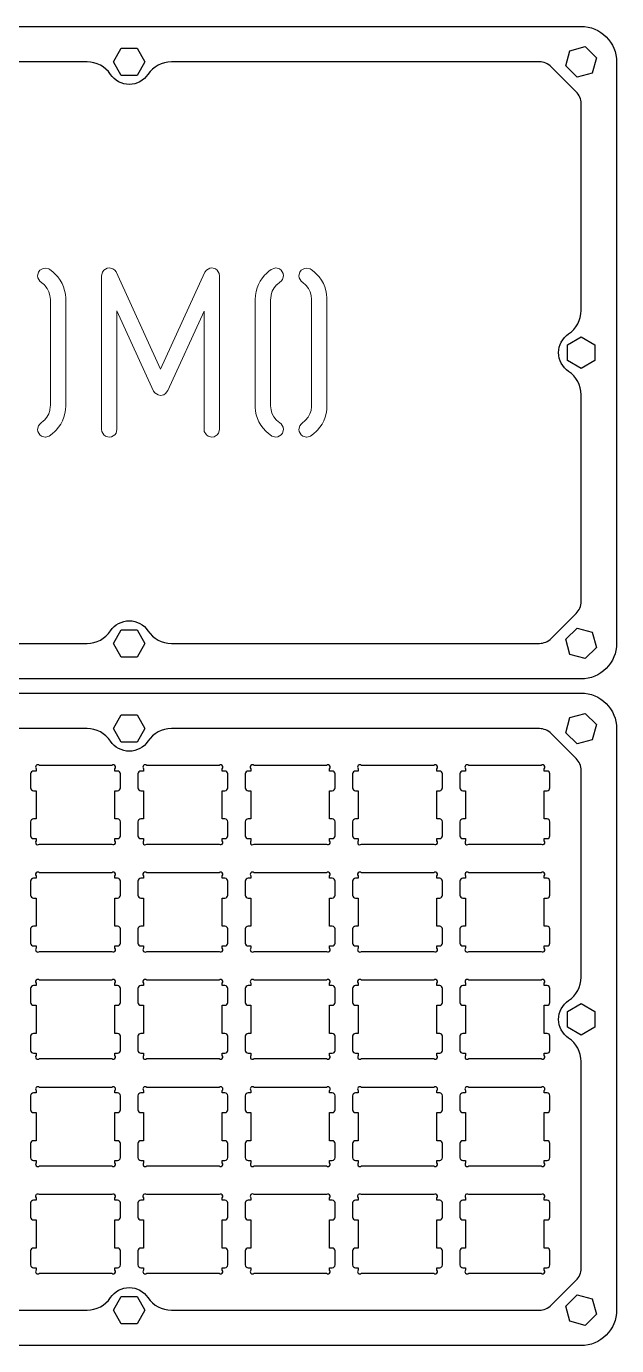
# Model space of a CAD drawing. Header units: inches. Extents: x 19 to 269, y -352 to -118.
# Drawn here: x 163.9 to 268.6, y -352.4 to -118.2 of the extents above; entities that cross this region are included whole.
import ezdxf

# ---------------------------------------------------------------- set-up
doc = ezdxf.new("R2010")
doc.units = ezdxf.units.IN
doc.header["$MEASUREMENT"] = 0
doc.layers.add('Acrylic Border', color=4, linetype='Continuous')

msp = doc.modelspace()

# ---------------------------------------------------------------- linework, layer by layer
at = {"layer": 'Acrylic Border'}
for points in [[(65.11, -118.19), (262.33, -118.19, -0.414214), (268.63, -124.49), (268.63, -227.74, -0.414214), (262.33, -234.04), (25.73, -234.04, -0.414214)], [(113.41, -227.74), (174.65, -227.74, 0.250492), (178.81, -225.51, -0.534522), (185.46, -225.51, 0.250492), (189.61, -227.74), (254.92, -227.74, 0.198912), (257.04, -226.86), (261.45, -222.44, 0.198912), (262.33, -220.32), (262.33, -183.59, 0.250492), (260.11, -179.44, -0.534522), (260.11, -172.79, 0.250492), (262.33, -168.63), (262.33, -131.9, 0.198912), (261.45, -129.78), (257.04, -125.37, 0.198912), (254.92, -124.49), (189.61, -124.49, 0.250492), (185.46, -126.71, -0.534522), (178.81, -126.71, 0.250492), (174.65, -124.49)], [(174.65, -124.49), (113.41, -124.49, 0.250492)], [(262.33, -352.42), (25.73, -352.42, -0.414214), (19.43, -346.12), (19.43, -242.87, -0.414214), (25.73, -236.57), (262.33, -236.57, -0.414214), (268.63, -242.87), (268.63, -346.12, -0.414214), (262.33, -352.42)], [(113.41, -346.12), (174.65, -346.12, 0.250492), (178.81, -343.9, -0.534522), (185.46, -343.9, 0.250492), (189.61, -346.12), (254.92, -346.12, 0.198912), (257.04, -345.24), (261.45, -340.83, 0.198912), (262.33, -338.71), (262.33, -301.98, 0.250492), (260.11, -297.82, -0.534522), (260.11, -291.17, 0.250492), (262.33, -287.01), (262.33, -250.29, 0.198912), (261.45, -248.17), (257.04, -243.75, 0.198912), (254.92, -242.87), (189.61, -242.87, 0.250492), (185.46, -245.1, -0.534522), (178.81, -245.1, 0.250492), (174.65, -242.87), (113.41, -242.87, 0.250492)]]:
    msp.add_lwpolyline(points, format="xyb", dxfattribs=at)
at = {"layer": 'Acrylic Border', "linetype": 'Continuous'}
for points in [[(263.06, -121.78), (265.04, -123.76), (264.31, -126.47), (261.61, -127.19), (259.63, -125.21), (260.35, -122.51)], [(180.73, -122.06), (183.53, -122.06), (184.93, -124.49), (183.53, -126.91), (180.73, -126.91), (179.33, -124.49)], [(259.91, -177.51), (259.91, -174.71), (262.33, -173.31), (264.76, -174.71), (264.76, -177.51), (262.33, -178.91)], [(180.73, -225.31), (183.53, -225.31), (184.93, -227.74), (183.53, -230.16), (180.73, -230.16), (179.33, -227.74)], [(265.04, -228.46), (263.06, -230.44), (260.35, -229.72), (259.63, -227.01), (261.61, -225.03), (264.31, -225.76)], [(183.53, -245.3), (180.73, -245.3), (179.33, -242.87), (180.73, -240.45), (183.53, -240.45), (184.93, -242.87)], [(263.06, -240.17), (265.04, -242.15), (264.31, -244.85), (261.61, -245.58), (259.63, -243.6), (260.35, -240.89)], [(264.76, -293.1), (264.76, -295.9), (262.33, -297.3), (259.91, -295.9), (259.91, -293.1), (262.33, -291.7)], [(183.53, -348.55), (180.73, -348.55), (179.33, -346.12), (180.73, -343.7), (183.53, -343.7), (184.93, -346.12)], [(265.04, -346.85), (263.06, -348.83), (260.35, -348.1), (259.63, -345.4), (261.61, -343.42), (264.31, -344.14)]]:
    msp.add_lwpolyline(points, close=True, dxfattribs=at)
at = {"layer": 'Acrylic Border', "lineweight": 0}
for points in [[(167.23, -161.11), (166.84, -161.15), (166.27, -161.49), (166.02, -161.82), (165.86, -162.47), (165.92, -162.86), (166.27, -163.42), (166.63, -163.7), (167.07, -164.09), (167.16, -164.18), (167.58, -164.73), (167.89, -165.32), (168.07, -165.96), (168.14, -166.66), (168.14, -185.56), (168.13, -185.68), (168.05, -186.37), (167.84, -187), (167.52, -187.59), (167.07, -188.13), (167, -188.19), (166.45, -188.63), (166.27, -188.79), (166.02, -189.11), (165.86, -189.77), (165.92, -190.14), (166.27, -190.72), (166.57, -190.96), (167.23, -191.13), (167.3, -191.13), (167.95, -190.93), (168.47, -190.54), (169, -190.06), (169.16, -189.9), (169.61, -189.36), (169.99, -188.8), (170.31, -188.21), (170.55, -187.59), (170.72, -186.94), (170.83, -186.26), (170.86, -185.56), (170.86, -166.66), (170.86, -166.43), (170.8, -165.73), (170.67, -165.06), (170.48, -164.42), (170.21, -163.82), (169.87, -163.23), (169.47, -162.68), (169, -162.16), (168.59, -161.78), (168.04, -161.36), (167.89, -161.26)], [(196.78, -161.08), (196.41, -161.14), (195.82, -161.48), (195.55, -161.83), (187.71, -179.03), (179.8, -161.79), (179.57, -161.49), (179.24, -161.25), (178.59, -161.08), (178.2, -161.14), (177.63, -161.49), (177.4, -161.81), (177.23, -162.45), (177.23, -189.74), (177.28, -190.13), (177.63, -190.7), (177.94, -190.94), (178.59, -191.1), (179, -191.05), (179.57, -190.7), (179.8, -190.4), (179.96, -189.74), (179.96, -168.71), (186.47, -182.94), (186.68, -183.26), (187.25, -183.62), (187.71, -183.72), (188.27, -183.58), (188.6, -183.36), (189, -182.81), (195.41, -168.75), (195.41, -189.77), (195.46, -190.13), (195.82, -190.7), (196.13, -190.94), (196.78, -191.1), (197.18, -191.05), (197.75, -190.7), (197.97, -190.41), (198.14, -189.77), (198.14, -162.45), (198.09, -162.05), (197.75, -161.48), (197.43, -161.24)], [(208.14, -161.08), (207.98, -161.09), (207.35, -161.33), (206.9, -161.67), (206.37, -162.16), (206.21, -162.32), (205.76, -162.85), (205.37, -163.42), (205.06, -164), (204.82, -164.62), (204.64, -165.27), (204.54, -165.95), (204.5, -166.66), (204.5, -185.56), (204.5, -185.79), (204.56, -186.48), (204.69, -187.16), (204.89, -187.79), (205.15, -188.4), (205.49, -188.99), (205.89, -189.54), (206.37, -190.06), (206.84, -190.48), (207.39, -190.9), (207.47, -190.95), (208.14, -191.1), (208.51, -191.05), (209.1, -190.7), (209.34, -190.39), (209.51, -189.74), (209.45, -189.34), (209.1, -188.76), (208.89, -188.6), (208.84, -188.57), (208.3, -188.13), (208.21, -188.03), (207.78, -187.49), (207.47, -186.89), (207.3, -186.25), (207.23, -185.56), (207.23, -166.66), (207.24, -166.53), (207.31, -165.84), (207.53, -165.21), (207.85, -164.62), (208.3, -164.09), (208.34, -164.05), (208.89, -163.61), (209.12, -163.41), (209.35, -163.11), (209.51, -162.45), (209.46, -162.08), (209.12, -161.49), (208.79, -161.25)], [(213.59, -161.11), (213.22, -161.15), (212.64, -161.49), (212.39, -161.82), (212.23, -162.47), (212.28, -162.86), (212.64, -163.42), (213.01, -163.7), (213.44, -164.09), (213.52, -164.18), (213.96, -164.73), (214.26, -165.32), (214.44, -165.96), (214.5, -166.66), (214.5, -185.56), (214.5, -185.68), (214.42, -186.37), (214.21, -187), (213.89, -187.59), (213.44, -188.13), (213.37, -188.19), (212.83, -188.63), (212.64, -188.79), (212.39, -189.11), (212.23, -189.77), (212.28, -190.14), (212.64, -190.72), (212.95, -190.96), (213.59, -191.13), (213.68, -191.13), (214.32, -190.93), (214.84, -190.54), (215.37, -190.06), (215.53, -189.9), (215.98, -189.36), (216.37, -188.8), (216.68, -188.21), (216.92, -187.59), (217.1, -186.94), (217.2, -186.26), (217.23, -185.56), (217.23, -166.66), (217.23, -166.43), (217.17, -165.73), (217.05, -165.06), (216.85, -164.42), (216.59, -163.82), (216.25, -163.23), (215.85, -162.68), (215.37, -162.16), (214.96, -161.78), (214.42, -161.36), (214.26, -161.26)]]:
    msp.add_lwpolyline(points, close=True, dxfattribs=at)
at = {"layer": 'Acrylic Border'}
for points in [[(179.58, -262.81), (179.58, -262.4), (180.08, -262.4, 0.414214), (180.58, -261.9), (180.58, -259.4, 0.414214), (180.08, -258.9), (179.58, -258.9), (179.58, -253.9), (180.08, -253.9, 0.414214), (180.58, -253.4), (180.58, -250.9, 0.414214), (180.08, -250.4), (179.58, -250.4), (179.58, -249.99, 1), (179.02, -249.42), (166.2, -249.42, 1), (165.63, -249.99), (165.63, -250.4), (165.13, -250.4, 0.414214), (164.63, -250.9), (164.63, -253.4, 0.414214), (165.13, -253.9), (165.63, -253.9), (165.63, -258.9), (165.13, -258.9, 0.414214), (164.63, -259.4), (164.63, -261.9, 0.414214), (165.13, -262.4), (165.63, -262.4), (165.63, -262.81, 1), (166.2, -263.37), (179.02, -263.37, 1)], [(198.63, -262.81), (198.63, -262.4), (199.13, -262.4, 0.414214), (199.63, -261.9), (199.63, -259.4, 0.414214), (199.13, -258.9), (198.63, -258.9), (198.63, -253.9), (199.13, -253.9, 0.414214), (199.63, -253.4), (199.63, -250.9, 0.414214), (199.13, -250.4), (198.63, -250.4), (198.63, -249.99, 1), (198.07, -249.42), (185.25, -249.42, 1), (184.68, -249.99), (184.68, -250.4), (184.18, -250.4, 0.414214), (183.68, -250.9), (183.68, -253.4, 0.414214), (184.18, -253.9), (184.68, -253.9), (184.68, -258.9), (184.18, -258.9, 0.414214), (183.68, -259.4), (183.68, -261.9, 0.414214), (184.18, -262.4), (184.68, -262.4), (184.68, -262.81, 1), (185.25, -263.37), (198.07, -263.37, 1)], [(217.68, -262.81), (217.68, -262.4), (218.18, -262.4, 0.414214), (218.68, -261.9), (218.68, -259.4, 0.414214), (218.18, -258.9), (217.68, -258.9), (217.68, -253.9), (218.18, -253.9, 0.414214), (218.68, -253.4), (218.68, -250.9, 0.414214), (218.18, -250.4), (217.68, -250.4), (217.68, -249.99, 1), (217.12, -249.42), (204.3, -249.42, 1), (203.73, -249.99), (203.73, -250.4), (203.23, -250.4, 0.414214), (202.73, -250.9), (202.73, -253.4, 0.414214), (203.23, -253.9), (203.73, -253.9), (203.73, -258.9), (203.23, -258.9, 0.414214), (202.73, -259.4), (202.73, -261.9, 0.414214), (203.23, -262.4), (203.73, -262.4), (203.73, -262.81, 1), (204.3, -263.37), (217.12, -263.37, 1)], [(236.73, -262.81), (236.73, -262.4), (237.23, -262.4, 0.414214), (237.73, -261.9), (237.73, -259.4, 0.414214), (237.23, -258.9), (236.73, -258.9), (236.73, -253.9), (237.23, -253.9, 0.414214), (237.73, -253.4), (237.73, -250.9, 0.414214), (237.23, -250.4), (236.73, -250.4), (236.73, -249.99, 1), (236.17, -249.42), (223.35, -249.42, 1), (222.78, -249.99), (222.78, -250.4), (222.28, -250.4, 0.414214), (221.78, -250.9), (221.78, -253.4, 0.414214), (222.28, -253.9), (222.78, -253.9), (222.78, -258.9), (222.28, -258.9, 0.414214), (221.78, -259.4), (221.78, -261.9, 0.414214), (222.28, -262.4), (222.78, -262.4), (222.78, -262.81, 1), (223.35, -263.37), (236.17, -263.37, 1)], [(255.78, -262.81), (255.78, -262.4), (256.28, -262.4, 0.414214), (256.78, -261.9), (256.78, -259.4, 0.414214), (256.28, -258.9), (255.78, -258.9), (255.78, -253.9), (256.28, -253.9, 0.414214), (256.78, -253.4), (256.78, -250.9, 0.414214), (256.28, -250.4), (255.78, -250.4), (255.78, -249.99, 1), (255.22, -249.42), (242.4, -249.42, 1), (241.83, -249.99), (241.83, -250.4), (241.33, -250.4, 0.414214), (240.83, -250.9), (240.83, -253.4, 0.414214), (241.33, -253.9), (241.83, -253.9), (241.83, -258.9), (241.33, -258.9, 0.414214), (240.83, -259.4), (240.83, -261.9, 0.414214), (241.33, -262.4), (241.83, -262.4), (241.83, -262.81, 1), (242.4, -263.37), (255.22, -263.37, 1)], [(179.58, -281.86), (179.58, -281.45), (180.08, -281.45, 0.414214), (180.58, -280.95), (180.58, -278.45, 0.414214), (180.08, -277.95), (179.58, -277.95), (179.58, -272.95), (180.08, -272.95, 0.414214), (180.58, -272.45), (180.58, -269.95, 0.414214), (180.08, -269.45), (179.58, -269.45), (179.58, -269.04, 1), (179.02, -268.47), (166.2, -268.47, 1), (165.63, -269.04), (165.63, -269.45), (165.13, -269.45, 0.414214), (164.63, -269.95), (164.63, -272.45, 0.414214), (165.13, -272.95), (165.63, -272.95), (165.63, -277.95), (165.13, -277.95, 0.414214), (164.63, -278.45), (164.63, -280.95, 0.414214), (165.13, -281.45), (165.63, -281.45), (165.63, -281.86, 1), (166.2, -282.42), (179.02, -282.42, 1)], [(198.63, -281.86), (198.63, -281.45), (199.13, -281.45, 0.414214), (199.63, -280.95), (199.63, -278.45, 0.414214), (199.13, -277.95), (198.63, -277.95), (198.63, -272.95), (199.13, -272.95, 0.414214), (199.63, -272.45), (199.63, -269.95, 0.414214), (199.13, -269.45), (198.63, -269.45), (198.63, -269.04, 1), (198.07, -268.47), (185.25, -268.47, 1), (184.68, -269.04), (184.68, -269.45), (184.18, -269.45, 0.414214), (183.68, -269.95), (183.68, -272.45, 0.414214), (184.18, -272.95), (184.68, -272.95), (184.68, -277.95), (184.18, -277.95, 0.414214), (183.68, -278.45), (183.68, -280.95, 0.414214), (184.18, -281.45), (184.68, -281.45), (184.68, -281.86, 1), (185.25, -282.42), (198.07, -282.42, 1)], [(217.68, -281.86), (217.68, -281.45), (218.18, -281.45, 0.414214), (218.68, -280.95), (218.68, -278.45, 0.414214), (218.18, -277.95), (217.68, -277.95), (217.68, -272.95), (218.18, -272.95, 0.414214), (218.68, -272.45), (218.68, -269.95, 0.414214), (218.18, -269.45), (217.68, -269.45), (217.68, -269.04, 1), (217.12, -268.47), (204.3, -268.47, 1), (203.73, -269.04), (203.73, -269.45), (203.23, -269.45, 0.414214), (202.73, -269.95), (202.73, -272.45, 0.414214), (203.23, -272.95), (203.73, -272.95), (203.73, -277.95), (203.23, -277.95, 0.414214), (202.73, -278.45), (202.73, -280.95, 0.414214), (203.23, -281.45), (203.73, -281.45), (203.73, -281.86, 1), (204.3, -282.42), (217.12, -282.42, 1)], [(236.73, -281.86), (236.73, -281.45), (237.23, -281.45, 0.414214), (237.73, -280.95), (237.73, -278.45, 0.414214), (237.23, -277.95), (236.73, -277.95), (236.73, -272.95), (237.23, -272.95, 0.414214), (237.73, -272.45), (237.73, -269.95, 0.414214), (237.23, -269.45), (236.73, -269.45), (236.73, -269.04, 1), (236.17, -268.47), (223.35, -268.47, 1), (222.78, -269.04), (222.78, -269.45), (222.28, -269.45, 0.414214), (221.78, -269.95), (221.78, -272.45, 0.414214), (222.28, -272.95), (222.78, -272.95), (222.78, -277.95), (222.28, -277.95, 0.414214), (221.78, -278.45), (221.78, -280.95, 0.414214), (222.28, -281.45), (222.78, -281.45), (222.78, -281.86, 1), (223.35, -282.42), (236.17, -282.42, 1)], [(255.78, -281.86), (255.78, -281.45), (256.28, -281.45, 0.414214), (256.78, -280.95), (256.78, -278.45, 0.414214), (256.28, -277.95), (255.78, -277.95), (255.78, -272.95), (256.28, -272.95, 0.414214), (256.78, -272.45), (256.78, -269.95, 0.414214), (256.28, -269.45), (255.78, -269.45), (255.78, -269.04, 1), (255.22, -268.47), (242.4, -268.47, 1), (241.83, -269.04), (241.83, -269.45), (241.33, -269.45, 0.414214), (240.83, -269.95), (240.83, -272.45, 0.414214), (241.33, -272.95), (241.83, -272.95), (241.83, -277.95), (241.33, -277.95, 0.414214), (240.83, -278.45), (240.83, -280.95, 0.414214), (241.33, -281.45), (241.83, -281.45), (241.83, -281.86, 1), (242.4, -282.42), (255.22, -282.42, 1)], [(179.58, -300.91), (179.58, -300.5), (180.08, -300.5, 0.414214), (180.58, -300), (180.58, -297.5, 0.414214), (180.08, -297), (179.58, -297), (179.58, -292), (180.08, -292, 0.414214), (180.58, -291.5), (180.58, -289, 0.414214), (180.08, -288.5), (179.58, -288.5), (179.58, -288.09, 1), (179.02, -287.52), (166.2, -287.52, 1), (165.63, -288.09), (165.63, -288.5), (165.13, -288.5, 0.414214), (164.63, -289), (164.63, -291.5, 0.414214), (165.13, -292), (165.63, -292), (165.63, -297), (165.13, -297, 0.414214), (164.63, -297.5), (164.63, -300, 0.414214), (165.13, -300.5), (165.63, -300.5), (165.63, -300.91, 1), (166.2, -301.47), (179.02, -301.47, 1)], [(198.63, -300.91), (198.63, -300.5), (199.13, -300.5, 0.414214), (199.63, -300), (199.63, -297.5, 0.414214), (199.13, -297), (198.63, -297), (198.63, -292), (199.13, -292, 0.414214), (199.63, -291.5), (199.63, -289, 0.414214), (199.13, -288.5), (198.63, -288.5), (198.63, -288.09, 1), (198.07, -287.52), (185.25, -287.52, 1), (184.68, -288.09), (184.68, -288.5), (184.18, -288.5, 0.414214), (183.68, -289), (183.68, -291.5, 0.414214), (184.18, -292), (184.68, -292), (184.68, -297), (184.18, -297, 0.414214), (183.68, -297.5), (183.68, -300, 0.414214), (184.18, -300.5), (184.68, -300.5), (184.68, -300.91, 1), (185.25, -301.47), (198.07, -301.47, 1)], [(217.68, -300.91), (217.68, -300.5), (218.18, -300.5, 0.414214), (218.68, -300), (218.68, -297.5, 0.414214), (218.18, -297), (217.68, -297), (217.68, -292), (218.18, -292, 0.414214), (218.68, -291.5), (218.68, -289, 0.414214), (218.18, -288.5), (217.68, -288.5), (217.68, -288.09, 1), (217.12, -287.52), (204.3, -287.52, 1), (203.73, -288.09), (203.73, -288.5), (203.23, -288.5, 0.414214), (202.73, -289), (202.73, -291.5, 0.414214), (203.23, -292), (203.73, -292), (203.73, -297), (203.23, -297, 0.414214), (202.73, -297.5), (202.73, -300, 0.414214), (203.23, -300.5), (203.73, -300.5), (203.73, -300.91, 1), (204.3, -301.47), (217.12, -301.47, 1)], [(236.73, -300.91), (236.73, -300.5), (237.23, -300.5, 0.414214), (237.73, -300), (237.73, -297.5, 0.414214), (237.23, -297), (236.73, -297), (236.73, -292), (237.23, -292, 0.414214), (237.73, -291.5), (237.73, -289, 0.414214), (237.23, -288.5), (236.73, -288.5), (236.73, -288.09, 1), (236.17, -287.52), (223.35, -287.52, 1), (222.78, -288.09), (222.78, -288.5), (222.28, -288.5, 0.414214), (221.78, -289), (221.78, -291.5, 0.414214), (222.28, -292), (222.78, -292), (222.78, -297), (222.28, -297, 0.414214), (221.78, -297.5), (221.78, -300, 0.414214), (222.28, -300.5), (222.78, -300.5), (222.78, -300.91, 1), (223.35, -301.47), (236.17, -301.47, 1)], [(255.78, -300.91), (255.78, -300.5), (256.28, -300.5, 0.414214), (256.78, -300), (256.78, -297.5, 0.414214), (256.28, -297), (255.78, -297), (255.78, -292), (256.28, -292, 0.414214), (256.78, -291.5), (256.78, -289, 0.414214), (256.28, -288.5), (255.78, -288.5), (255.78, -288.09, 1), (255.22, -287.52), (242.4, -287.52, 1), (241.83, -288.09), (241.83, -288.5), (241.33, -288.5, 0.414214), (240.83, -289), (240.83, -291.5, 0.414214), (241.33, -292), (241.83, -292), (241.83, -297), (241.33, -297, 0.414214), (240.83, -297.5), (240.83, -300, 0.414214), (241.33, -300.5), (241.83, -300.5), (241.83, -300.91, 1), (242.4, -301.47), (255.22, -301.47, 1)], [(179.58, -319.96), (179.58, -319.55), (180.08, -319.55, 0.414214), (180.58, -319.05), (180.58, -316.55, 0.414214), (180.08, -316.05), (179.58, -316.05), (179.58, -311.05), (180.08, -311.05, 0.414214), (180.58, -310.55), (180.58, -308.05, 0.414214), (180.08, -307.55), (179.58, -307.55), (179.58, -307.14, 1), (179.02, -306.57), (166.2, -306.57, 1), (165.63, -307.14), (165.63, -307.55), (165.13, -307.55, 0.414214), (164.63, -308.05), (164.63, -310.55, 0.414214), (165.13, -311.05), (165.63, -311.05), (165.63, -316.05), (165.13, -316.05, 0.414214), (164.63, -316.55), (164.63, -319.05, 0.414214), (165.13, -319.55), (165.63, -319.55), (165.63, -319.96, 1), (166.2, -320.52), (179.02, -320.52, 1)], [(198.63, -319.96), (198.63, -319.55), (199.13, -319.55, 0.414214), (199.63, -319.05), (199.63, -316.55, 0.414214), (199.13, -316.05), (198.63, -316.05), (198.63, -311.05), (199.13, -311.05, 0.414214), (199.63, -310.55), (199.63, -308.05, 0.414214), (199.13, -307.55), (198.63, -307.55), (198.63, -307.14, 1), (198.07, -306.57), (185.25, -306.57, 1), (184.68, -307.14), (184.68, -307.55), (184.18, -307.55, 0.414214), (183.68, -308.05), (183.68, -310.55, 0.414214), (184.18, -311.05), (184.68, -311.05), (184.68, -316.05), (184.18, -316.05, 0.414214), (183.68, -316.55), (183.68, -319.05, 0.414214), (184.18, -319.55), (184.68, -319.55), (184.68, -319.96, 1), (185.25, -320.52), (198.07, -320.52, 1)], [(217.68, -319.96), (217.68, -319.55), (218.18, -319.55, 0.414214), (218.68, -319.05), (218.68, -316.55, 0.414214), (218.18, -316.05), (217.68, -316.05), (217.68, -311.05), (218.18, -311.05, 0.414214), (218.68, -310.55), (218.68, -308.05, 0.414214), (218.18, -307.55), (217.68, -307.55), (217.68, -307.14, 1), (217.12, -306.57), (204.3, -306.57, 1), (203.73, -307.14), (203.73, -307.55), (203.23, -307.55, 0.414214), (202.73, -308.05), (202.73, -310.55, 0.414214), (203.23, -311.05), (203.73, -311.05), (203.73, -316.05), (203.23, -316.05, 0.414214), (202.73, -316.55), (202.73, -319.05, 0.414214), (203.23, -319.55), (203.73, -319.55), (203.73, -319.96, 1), (204.3, -320.52), (217.12, -320.52, 1)], [(236.73, -319.96), (236.73, -319.55), (237.23, -319.55, 0.414214), (237.73, -319.05), (237.73, -316.55, 0.414214), (237.23, -316.05), (236.73, -316.05), (236.73, -311.05), (237.23, -311.05, 0.414214), (237.73, -310.55), (237.73, -308.05, 0.414214), (237.23, -307.55), (236.73, -307.55), (236.73, -307.14, 1), (236.17, -306.57), (223.35, -306.57, 1), (222.78, -307.14), (222.78, -307.55), (222.28, -307.55, 0.414214), (221.78, -308.05), (221.78, -310.55, 0.414214), (222.28, -311.05), (222.78, -311.05), (222.78, -316.05), (222.28, -316.05, 0.414214), (221.78, -316.55), (221.78, -319.05, 0.414214), (222.28, -319.55), (222.78, -319.55), (222.78, -319.96, 1), (223.35, -320.52), (236.17, -320.52, 1)], [(255.78, -319.96), (255.78, -319.55), (256.28, -319.55, 0.414214), (256.78, -319.05), (256.78, -316.55, 0.414214), (256.28, -316.05), (255.78, -316.05), (255.78, -311.05), (256.28, -311.05, 0.414214), (256.78, -310.55), (256.78, -308.05, 0.414214), (256.28, -307.55), (255.78, -307.55), (255.78, -307.14, 1), (255.22, -306.57), (242.4, -306.57, 1), (241.83, -307.14), (241.83, -307.55), (241.33, -307.55, 0.414214), (240.83, -308.05), (240.83, -310.55, 0.414214), (241.33, -311.05), (241.83, -311.05), (241.83, -316.05), (241.33, -316.05, 0.414214), (240.83, -316.55), (240.83, -319.05, 0.414214), (241.33, -319.55), (241.83, -319.55), (241.83, -319.96, 1), (242.4, -320.52), (255.22, -320.52, 1)], [(179.58, -339.01), (179.58, -338.6), (180.08, -338.6, 0.414214), (180.58, -338.1), (180.58, -335.6, 0.414214), (180.08, -335.1), (179.58, -335.1), (179.58, -330.1), (180.08, -330.1, 0.414214), (180.58, -329.6), (180.58, -327.1, 0.414214), (180.08, -326.6), (179.58, -326.6), (179.58, -326.19, 1), (179.02, -325.62), (166.2, -325.62, 1), (165.63, -326.19), (165.63, -326.6), (165.13, -326.6, 0.414214), (164.63, -327.1), (164.63, -329.6, 0.414214), (165.13, -330.1), (165.63, -330.1), (165.63, -335.1), (165.13, -335.1, 0.414214), (164.63, -335.6), (164.63, -338.1, 0.414214), (165.13, -338.6), (165.63, -338.6), (165.63, -339.01, 1), (166.2, -339.57), (179.02, -339.57, 1)], [(198.63, -339.01), (198.63, -338.6), (199.13, -338.6, 0.414214), (199.63, -338.1), (199.63, -335.6, 0.414214), (199.13, -335.1), (198.63, -335.1), (198.63, -330.1), (199.13, -330.1, 0.414214), (199.63, -329.6), (199.63, -327.1, 0.414214), (199.13, -326.6), (198.63, -326.6), (198.63, -326.19, 1), (198.07, -325.62), (185.25, -325.62, 1), (184.68, -326.19), (184.68, -326.6), (184.18, -326.6, 0.414214), (183.68, -327.1), (183.68, -329.6, 0.414214), (184.18, -330.1), (184.68, -330.1), (184.68, -335.1), (184.18, -335.1, 0.414214), (183.68, -335.6), (183.68, -338.1, 0.414214), (184.18, -338.6), (184.68, -338.6), (184.68, -339.01, 1), (185.25, -339.57), (198.07, -339.57, 1)], [(217.68, -339.01), (217.68, -338.6), (218.18, -338.6, 0.414214), (218.68, -338.1), (218.68, -335.6, 0.414214), (218.18, -335.1), (217.68, -335.1), (217.68, -330.1), (218.18, -330.1, 0.414214), (218.68, -329.6), (218.68, -327.1, 0.414214), (218.18, -326.6), (217.68, -326.6), (217.68, -326.19, 1), (217.12, -325.62), (204.3, -325.62, 1), (203.73, -326.19), (203.73, -326.6), (203.23, -326.6, 0.414214), (202.73, -327.1), (202.73, -329.6, 0.414214), (203.23, -330.1), (203.73, -330.1), (203.73, -335.1), (203.23, -335.1, 0.414214), (202.73, -335.6), (202.73, -338.1, 0.414214), (203.23, -338.6), (203.73, -338.6), (203.73, -339.01, 1), (204.3, -339.57), (217.12, -339.57, 1)], [(236.73, -339.01), (236.73, -338.6), (237.23, -338.6, 0.414214), (237.73, -338.1), (237.73, -335.6, 0.414214), (237.23, -335.1), (236.73, -335.1), (236.73, -330.1), (237.23, -330.1, 0.414214), (237.73, -329.6), (237.73, -327.1, 0.414214), (237.23, -326.6), (236.73, -326.6), (236.73, -326.19, 1), (236.17, -325.62), (223.35, -325.62, 1), (222.78, -326.19), (222.78, -326.6), (222.28, -326.6, 0.414214), (221.78, -327.1), (221.78, -329.6, 0.414214), (222.28, -330.1), (222.78, -330.1), (222.78, -335.1), (222.28, -335.1, 0.414214), (221.78, -335.6), (221.78, -338.1, 0.414214), (222.28, -338.6), (222.78, -338.6), (222.78, -339.01, 1), (223.35, -339.57), (236.17, -339.57, 1)], [(255.78, -339.01), (255.78, -338.6), (256.28, -338.6, 0.414214), (256.78, -338.1), (256.78, -335.6, 0.414214), (256.28, -335.1), (255.78, -335.1), (255.78, -330.1), (256.28, -330.1, 0.414214), (256.78, -329.6), (256.78, -327.1, 0.414214), (256.28, -326.6), (255.78, -326.6), (255.78, -326.19, 1), (255.22, -325.62), (242.4, -325.62, 1), (241.83, -326.19), (241.83, -326.6), (241.33, -326.6, 0.414214), (240.83, -327.1), (240.83, -329.6, 0.414214), (241.33, -330.1), (241.83, -330.1), (241.83, -335.1), (241.33, -335.1, 0.414214), (240.83, -335.6), (240.83, -338.1, 0.414214), (241.33, -338.6), (241.83, -338.6), (241.83, -339.01, 1), (242.4, -339.57), (255.22, -339.57, 1)]]:
    msp.add_lwpolyline(points, format="xyb", close=True, dxfattribs=at)

doc.saveas('drawing.dxf')
